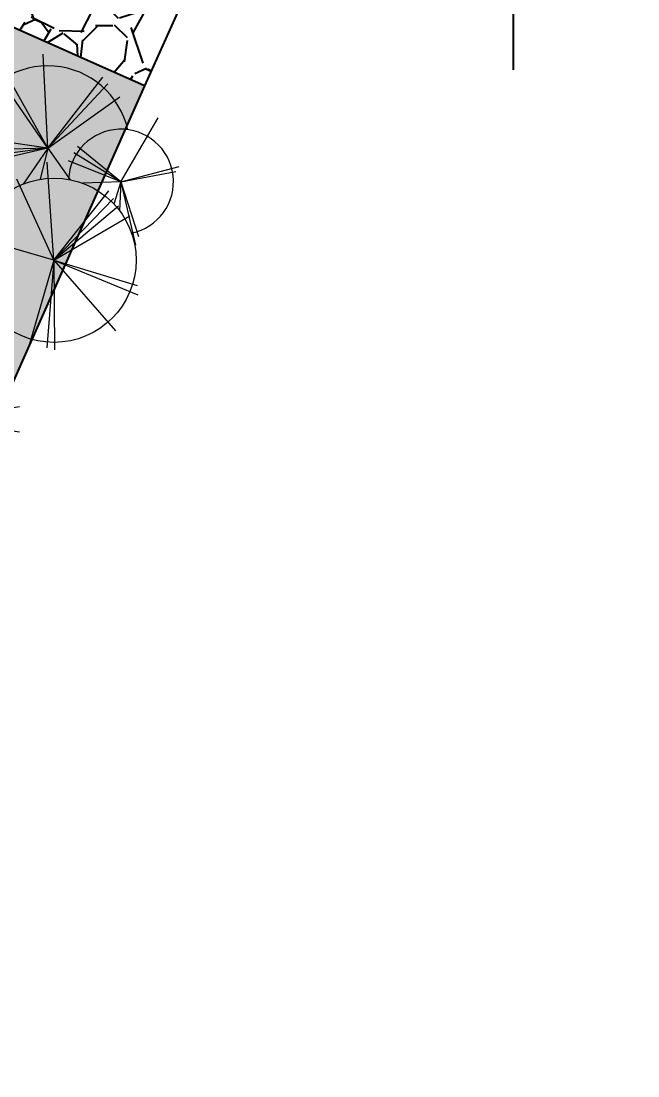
# Model space of a CAD drawing. Header units: millimetres. Extents: x 525387 to 527545, y 2235066 to 2235448.
# Drawn here: x 525553.755 to 525556.342, y 2235244.598 to 2235249.022 of the extents above; entities that cross this region are included whole.
import ezdxf
from ezdxf.enums import TextEntityAlignment as Align

# ---------------------------------------------------------------- set-up
doc = ezdxf.new("R2010")
doc.units = ezdxf.units.MM
doc.layers.add('auxiliar', color=6, linetype='Continuous')
doc.layers.add('Texto', color=7, linetype='Continuous')
doc.layers.add('jardin', color=72, linetype='Continuous', lineweight=5)
doc.layers.add('muro', color=5, linetype='Continuous', lineweight=35)
doc.styles.add('NIVEL', font='romans')

# ---------------------------------------------------------------- blocks, each defined once
blk = doc.blocks.new('Arbo-p12')
at = {"color": 0, "linetype": 'ByBlock', "lineweight": 0}
for p, q in [((0.1654444836079677, 0.2784894576247351), (0.1012380212751178, 0.5282004195085828)), ((-0.09945709401501, 0.1825524877638605), (-0.1356132411272652, 0.4940981494850954)), ((-0.09945709401501, 0.1825524877638605), (-0.1074507220736416, 0.4894871847450658)), ((-0.09945709401501, 0.1825524877638605), (-0.04596247985850208, 0.4867876671657798)), ((0.1654444836079677, 0.2784894576247351), (0.2733940111910297, 0.4590283148584596)), ((0.1654444836079677, 0.2784894576247351), (0.2773408917322135, 0.4382920194160924)), ((-0.09945709401501, 0.1825524877638605), (-0.3403838269256559, 0.4051013730745814)), ((-0.09945709401501, 0.1825524877638605), (-0.4038031262973748, 0.2714040318060841)), ((0.1654444836079677, 0.2784894576247351), (-0.02910967280313285, 0.2589447612715267)), ((0.1654444836079677, 0.2784894576247351), (-0.02305159788099669, 0.2349050050647519)), ((0.1654444836079677, 0.2784894576247351), (-0.01607567987874499, 0.2021488315189971)), ((0.1654444836079677, 0.2784894576247351), (0.07460698168316968, 0.1810547487095855)), ((0.1654444836079677, 0.2784894576247351), (0.2028990161379305, 0.2055873213512632)), ((0.1654444836079677, 0.2784894576247351), (0.2330999254421608, 0.2027623710971878)), ((0.1654444836079677, 0.2784894576247351), (0.3572435578118477, 0.1567404148424138)), ((0.1654444836079677, 0.2784894576247351), (0.3436585484460159, 0.1852775967678375)), ((-0.09945709401501, 0.1825524877638605), (-0.3980144917112823, 0.2385292821627031)), ((0.1912869320984432, -0.08140291117061205), (0.1580292908201565, 0.2263884639274987)), ((0.1912869320984432, -0.08140291117061205), (0.1885154619919192, 0.2180697781140359)), ((0.1912869320984432, -0.08140291117061205), (0.2716595651876356, 0.2152968828428821)), ((0.1912869320984432, -0.08140291117061205), (0.2190016331636822, 0.212523987571728)), ((-0.09945709401501, 0.1825524877638605), (-0.2491042509019152, 0.07191034251168738)), ((-0.09945709401501, 0.1825524877638605), (-0.2183721527725425, 0.05834102786364928)), ((-0.09945709401501, 0.1825524877638605), (-0.2032355424297066, 0.0489319366850588)), ((-0.09945709401501, 0.1825524877638605), (-0.1899574522912311, 0.03883172599978091)), ((-0.09945709401501, 0.1825524877638605), (0.03442190526441326, 0.159203816530546)), ((-0.09945709401501, 0.1825524877638605), (-0.07240588186543039, 0.03245811781874022)), ((-0.09945709401501, 0.1825524877638605), (-0.04203283865625145, 0.08610863659155533)), ((-0.3074832109905653, -0.1018937197444366), (-0.3725427538281328, 0.1157687946434195)), ((0.1912869320984432, -0.08140291117061205), (-0.0664597878082781, 0.1459745010640283)), ((-0.3074832109905653, -0.1018937197444366), (-0.3809867018928431, 0.0853118911108058)), ((-0.3074832109905653, -0.1018937197444366), (-0.3104882755280723, 0.1066058052098178)), ((-0.3074832109905653, -0.1018937197444366), (-0.2578444630142112, 0.1008138822734795)), ((0.1912869320984432, -0.08140291117061205), (0.4601195324312601, 0.06001474765824955)), ((0.1912869320984432, -0.08140291117061205), (0.4850627633899749, 0.03783158548901633)), ((0.1912869320984432, -0.08140291117061205), (-0.09971742908656489, 0.02951289967555382)), ((-0.3074832109905653, -0.1018937197444366), (-0.507343275403616, -0.1674935225602729)), ((-0.3074832109905653, -0.1018937197444366), (-0.4967330011342612, -0.1492454022568394)), ((-0.3074832109905653, -0.1018937197444366), (-0.4226588173356135, -0.3325723143155553)), ((-0.3074832109905653, -0.1018937197444366), (-0.112246912438887, -0.08118529650845765)), ((-0.3074832109905653, -0.1018937197444366), (-0.168457054476695, -0.1474484213565678)), ((-0.3074832109905653, -0.1018937197444366), (-0.193463941107007, -0.1623478726825746)), ((-0.3074832109905653, -0.1018937197444366), (-0.2069262341160077, -0.1728698851188635)), ((0.1912869320984432, -0.08140291117061205), (-0.1052603692996122, -0.242230836897553)), ((0.1912869320984432, -0.08140291117061205), (0.338174847744209, -0.3531466477437188)), ((0.1912869320984432, -0.08140291117061205), (0.388061309661639, -0.3170990092187149)), ((0.1912869320984432, -0.08140291117061205), (0.4130045406203537, -0.3032345328629442)), ((0.1912869320984432, -0.08140291117061205), (0.5183204046682617, -0.1063589686109994)), ((-0.08741089502086342, -0.3119095872141122), (-0.2277341135656372, -0.157430554482322)), ((-0.08741089502086342, -0.3119095872141122), (-0.2619663918384558, -0.1978417966254108)), ((-0.08741089502086342, -0.3119095872141122), (-0.304254691591202, -0.2441712511492324)), ((-0.08741089502086342, -0.3119095872141122), (-0.04879098096027828, -0.2390760849195701)), ((-0.08741089502086342, -0.3119095872141122), (-0.2837221160287666, -0.2681990802747973)), ((-0.08741089502086342, -0.3119095872141122), (-0.02860795749807729, -0.266185138638608)), ((-0.08741089502086342, -0.3119095872141122), (-0.02001231440516832, -0.2759558923497915)), ((-0.08741089502086342, -0.3119095872141122), (-0.01275229881134759, -0.2835568780088644)), ((-0.08741089502086342, -0.3119095872141122), (-0.1539477203546766, -0.4952958347374364)), ((-0.08741089502086342, -0.3119095872141122), (-0.1447490113881557, -0.5142946654390551)), ((-0.08741089502086342, -0.3119095872141122), (0.03946655136610412, -0.5363648118995229))]:
    blk.add_line(p, q, dxfattribs=at)
blk.add_circle((0.1912869320984432, -0.08140291117061205), 0.2872250582012303, dxfattribs=at)
for centre, radius, start, end in [((-0.09945709401501, 0.1825524877638605), 0.2872250582012303, 57.49040998641255, 202.5719847777969), ((0.1654444836079677, 0.2784894576247352), 0.1833465435664465, 326.1895167280852, 222.0247516634134), ((-0.3074832109905652, -0.1018937197444367), 0.1833465435664465, 350.2838044240218, 282.3951209920781), ((-0.09945709401501, 0.1825524877638605), 0.2872250582012303, 265.0692222164591, 270.8897798021474), ((-0.08741089502086331, -0.3119095872141122), 0.1833465435664465, 91.44372134915663, 347.743530791549)]:
    blk.add_arc(centre, radius, start, end, dxfattribs=at)
blk = doc.blocks.new('Arbo-p11')
at = {"color": 0, "linetype": 'ByBlock', "lineweight": 0}
for p, q in [((-0.03849758010914052, 0.1629361482125352), (-0.1328777318256156, 0.4534083873864336)), ((-0.04040424984078574, 0.1629361482125356), (0.05397590187568934, 0.453408387386434)), ((-0.03945091497496268, 0.1627851548033699), (-0.03945091497496268, 0.4682057414846272)), ((-0.03763756430225819, 0.163374348153109), (-0.217159280900016, 0.4104647932102127)), ((-0.04126426564766718, 0.163374348153109), (0.1382574509500902, 0.4104647932102127)), ((-0.03695505189357619, 0.1640568605617892), (-0.2840454969506803, 0.3435785771595471)), ((-0.04194677805634829, 0.1640568605617892), (0.2051436670007558, 0.3435785771595471)), ((-0.03651685195300371, 0.1649168763686711), (-0.3269890911269016, 0.2592970280851462)), ((-0.04238497799692166, 0.1649168763686707), (0.2480872611769762, 0.2592970280851462)), ((-0.03636585854383846, 0.1658702112344946), (-0.341786445225096, 0.1658702112344946)), ((-0.03651685195300371, 0.1668235461003168), (-0.3269890911269024, 0.0724433943838417)), ((-0.03695505189357708, 0.1676835619071991), (-0.2840454969506812, -0.01183815469055874)), ((-0.03763756430225819, 0.1683660743158798), (-0.217159280900016, -0.07872437074122432)), ((-0.03849758010913963, 0.1688042742564531), (-0.1328777318256151, -0.1216679649174452)), ((-0.04253597140608691, 0.1658702112344942), (0.2628846152751703, 0.1658702112344942)), ((-0.04238497799692166, 0.1668235461003172), (0.2480872611769771, 0.07244339438384215)), ((-0.0419467780563474, 0.1676835619071991), (0.2051436670007558, -0.01183815469055874)), ((-0.04126426564766718, 0.1683660743158793), (0.1382574509500902, -0.07872437074122476)), ((-0.04040424984078574, 0.1688042742564527), (0.05397590187568934, -0.1216679649174456)), ((-0.03945091497496268, 0.1689552676656188), (-0.03945091497496268, -0.1364653190156383)), ((0.1960180271041445, -0.1754089437350702), (0.2711393953621688, 0.05579085464273289)), ((-0.2836893419357962, -0.1074223704625676), (-0.3456976836416141, 0.02482332054843036)), ((-0.2841327870895041, -0.1075505428520331), (-0.3022400585782223, 0.03738421471603844)), ((0.1953335022018055, -0.175060160876516), (0.3382228357914097, 0.02161013450439094)), ((-0.2830237911541527, -0.1067990950249508), (-0.41092166024266, -0.03625767233798807)), ((-0.2833072079792969, -0.1071634391877884), (-0.3831468113785281, -0.0005519443799301416)), ((-0.2845941359391124, -0.1075354099496743), (-0.2667433379524853, -0.01465166927093722)), ((0.194790260163509, -0.17451691883822), (0.3914605555444155, -0.03162758524861489)), ((0.1967768288037199, -0.1755291261175752), (0.1967768288037199, -0.02587380216266869)), ((-0.2856515038824312, -0.1067129022877672), (-0.2213026976848658, -0.0765405561602234)), ((-0.2853925726076516, -0.1070950362442666), (-0.236504216537871, -0.06131203611239458)), ((-0.285028228444814, -0.1073784530694117), (-0.2500939734895338, -0.04403954386138023)), ((0.1975356305032954, -0.1754089437350707), (0.1609826787180497, -0.062910525790458)), ((-0.2828517013715308, -0.1059036536696404), (-0.4277864589396019, -0.1240109251583587)), ((-0.2828668342738896, -0.1063650025192488), (-0.4263034345084373, -0.07879873789677308)), ((-0.2829798737609963, -0.105460208515933), (-0.4152255647719942, -0.1674685502217509)), ((-0.2832388050357755, -0.1050780745594337), (-0.3898502998436337, -0.2049176779586645)), ((-0.2836031491986131, -0.1047946577342894), (-0.3541445718855762, -0.2326925268227972)), ((-0.2840372417043147, -0.1046377008540264), (-0.3116035063267912, -0.2480743010885737)), ((-0.2857796762718963, -0.1062694571340594), (-0.1965552848700394, -0.09512230164397431)), ((-0.285764543369537, -0.1058081082844519), (-0.1423279431349898, -0.1333743729069276)), ((-0.2856075864892744, -0.1053740157787499), (-0.1577097174007671, -0.1759154384657121)), ((-0.2853241696641302, -0.1050096716159123), (-0.185484566264899, -0.2116211664237705)), ((-0.2849420357076313, -0.1047507403411331), (-0.222933694001813, -0.2369964313521306)), ((-0.284498590553923, -0.1046225679516676), (-0.2663913190652047, -0.2495573255197391)), ((0.1987633974439327, -0.17451691883822), (0.1013662940220794, -0.1037537810977064)), ((0.1982201554056353, -0.175060160876516), (0.1326960331551021, -0.08487394365613823)), ((0.1944414773049543, -0.1738323939358809), (0.4256412756827566, -0.09871102567785575)), ((0.1991121803024865, -0.1738323939358805), (0.04939654229667245, -0.1251868343137158)), ((0.199232362684991, -0.1730735922363042), (-0.04386549156077259, -0.1730735922363042)), ((0.1991121803024865, -0.1723147905367287), (-0.0320876180753167, -0.2474361587947539)), ((0.1987633974439318, -0.1716302656343892), (0.002093102063025251, -0.3145195992239943)), ((0.1982201554056353, -0.1710870235960928), (0.0553308218160311, -0.3677573189769997)), ((0.1975356305032963, -0.1707382407375385), (0.122414262245272, -0.4019380391153416)), ((0.1943212949224498, -0.1730735922363046), (0.4374191491682133, -0.1730735922363046)), ((0.1944414773049543, -0.1723147905367283), (0.4256412756827574, -0.2474361587947535)), ((0.194790260163509, -0.1716302656343892), (0.3914605555444155, -0.3145195992239943)), ((0.1953335022018055, -0.1710870235960932), (0.3382228357914097, -0.3677573189770001)), ((0.1960180271041445, -0.170738240737539), (0.2711393953621688, -0.4019380391153421)), ((0.1967768288037199, -0.1706180583550335), (0.1967768288037199, -0.4137159126007971))]:
    blk.add_line(p, q, dxfattribs=at)
blk = doc.blocks.new('Nptpl')
at = {"color": 0, "linetype": 'ByBlock'}
for q in [(4.263256414560601e-14, 0.1666666666669414), (-0.166666666666624, 2.747431911605721e-13), (4.263256414560601e-14, -0.1666666666663919), (0.1666666666667093, 2.747431911605721e-13)]:
    blk.add_line((4.263256414560601e-14, 2.747431911605721e-13), q, dxfattribs=at)
at = {"color": 0, "linetype": 'ByBlock', "const_width": 0.08333333333333333}
for points in [[(8.526512829121202e-14, 0.04166666666886461, 0.4142135623846828), (-0.0416666666665814, 5.494863823211441e-13, 1)], [(8.526512829121202e-14, -0.04166666666777037, 0.4142135623829513), (0.04166666666650087, 5.494863823211441e-13, 1)]]:
    blk.add_lwpolyline(points, format="xyb", dxfattribs=at)
at = {"color": 0, "linetype": 'ByBlock'}
blk.add_circle((0, 0), 0.08333333333333333, dxfattribs=at)
at = {"color": 0, "linetype": 'ByBlock', "style": 'NIVEL'}
blk.add_text('N.P.T.', height=0.05, dxfattribs=at).set_placement((0.2646358372095595, 0.07474815208612709), align=Align.RIGHT)
blk.add_attdef('NPT-PLA', (0.2646358372095595, 0.07474815208612709), '', height=0.05, dxfattribs=at)
blk = doc.blocks.new('CAB 5 REC')
at = {"layer": 'muro', "linetype": 'Continuous', "lineweight": -3}
h = blk.add_hatch(dxfattribs=at)
h.set_pattern_fill('GRAVEL', color=41, scale=0.02)
h.set_pattern_definition([(228.0127875, (-1389.268934386724, -50.7631967109628), (-4.064000000319163, -4.571999999716358), [0.06834428800000002, -6.766096727913001]), (184.969741, (-1389.314654386719, -50.81399671081454), (6.095999997588102, 0.5080000289395848), [0.1172809439999997, -11.61080977870476]), (132.5104471, (-1389.43149438675, -50.82415671087801), (5.080000002145499, -5.587999998049193), [0.08269630400000003, -8.18694455882]), (267.273689, (-1389.629614386708, -50.95115671074018), (0.508000001063945, 10.15999999994663), [0.1068009039999997, -10.57328748514756]), (292.83365418, (-1389.634694386739, -51.05783671094105), (-2.540000000212682, 6.095999999911093), [0.1047267399999997, -10.36796154906876]), (357.2736889999999, (-1389.594054386718, -51.15435671107844), (-10.15999999994663, 0.5080000010639457), [0.1068009039999997, -10.57328748514756]), (37.69424047, (-1389.48737438675, -51.15943671064451), (-6.60399999970718, -5.080000000380084), [0.141238732, -13.9826230628494]), (72.25532837, (-1389.37561438675, -51.07307671103626), (3.556000000955859, 11.17599999969577), [0.133343904, -13.201051320381]), (121.42956562, (-1389.334974386729, -50.94607671070844), (-4.064000000576625, 6.603999999645205), [0.1071626, -10.6091091397424]), (175.2363583, (-1389.390854386729, -50.85463671106845), (5.587999999919906, -0.5080000008778514), [0.1223426559999997, -5.994787389999982]), (222.3974378, (-1389.512774386734, -50.84447671100497), (-6.095999999804933, -5.5880000002128), [0.158215584, -15.6633545024354]), (138.81407483, (-1389.126694386709, -50.95623671077192), (-3.555999999786702, 3.048000000247837), [0.054000908, -5.346113164868801]), (171.4692344, (-1389.16733438673, -50.9206767110154), (6.604000000177932, -1.015999998847469), [0.102736396, -10.170927799408]), (225, (-1389.268934386724, -50.90543671092018), (-7.105427357601003e-17, -0.508000000000048), [0.07184186800000002, -0.6465786216856001]), (203.19859051, (-1389.304494386713, -50.84447671100497), (2.540000000069218, 1.015999999821867), [0.03868826399999985, -3.830124473778791]), (291.80140949, (-1389.340054386761, -50.85971671063453), (-0.5080000001062992, 1.523999999964575), [0.05471312400000002, -2.680950598]), (30.96375653, (-1389.31973438675, -50.91051671095192), (1.524000000037277, 1.015999999944225), [0.08886393199999972, -2.873259630581991]), (161.56505118, (-1389.24353438674, -50.86479671066627), (1.016000000026517, -0.5079999999467508), [0.06425742800000002, -1.5421796233656]), (16.389540334, (-1389.634694386739, -50.85971671063453), (5.08000000000003, 1.524000000000049), [0.09001760000000003, -8.911765334507802]), (70.34617594, (-1389.548334386724, -50.83431671094149), (-2.032000000185863, -5.587999999934083), [0.075519788, -7.476443135640001]), (293.19859051, (-1389.24353438674, -50.7631967109628), (-1.015999999822653, 2.540000000071057), [0.07737601999999971, -3.79143671777879]), (343.6104596700001, (-1389.213054386724, -50.83431671094149), (-5.080000000106459, 1.523999999644572), [0.09001759999999973, -8.911765334507962]), (339.44395478, (-1389.634694386739, -51.17467671073973), (-2.539999999999973, 1.016000000000042), [0.0868070399999997, -4.253546862621183]), (294.7751406, (-1389.553414386755, -51.20515671093017), (-2.540000003023386, 5.587999998625452), [0.072734424, -7.200718676144002]), (66.80140949, (-1389.238454386708, -51.27119671087712), (1.01599999984046, 2.540000000063861), [0.07737602000000002, -3.7914367177788]), (17.35402464, (-1389.207974386751, -51.20007671089843), (-6.603999999868606, -2.032000000426493), [0.08515654800000004, -8.430475196040002]), (69.44395478, (-1389.48737438675, -51.27119671087712), (-1.016000000017692, -2.539999999992927), [0.04340352, -4.296950382621201]), (101.309932474, (-1389.268934386724, -51.27119671087712), (-0.50800000000008, 2.032000000000074), [0.02590292, -2.564398992905201]), (165.963756532, (-1389.274014386756, -51.24579671071842), (1.523999999999903, -0.507999999999973), [0.10472674, -1.9898109178138]), (186.00900596, (-1389.37561438675, -51.22039671102539), (5.079999999973075, 0.5080000002658708), [0.0970533999999997, -9.608272972667363]), (303.69006753, (-1389.31973438675, -50.95623671077192), (-0.5080000000705939, 1.015999999964741), [0.073264776, -1.758355271936]), (353.15722659, (-1389.279094386729, -51.01719671068713), (8.636000000053137, -1.015999999547879), [0.127911352, -12.6632018130062]), (60.9453959, (-1389.152094386751, -51.03243671078235), (-2.032000000055938, -3.555999999968051), [0.05230164800000001, -5.177878463622001]), (90, (-1389.126694386709, -50.98671671096236), (-0.5080000000000001, 0.5080000000000001), [0.03048000000000001, -0.4775200000000001]), (120.25643716, (-1389.385774386756, -51.20515671093017), (2.031999999751434, -3.55600000014196), [0.07057339200000001, -6.986788154640001]), (48.01278749999999, (-1389.421334386745, -51.14419671101496), (4.064000000335069, 4.571999999702042), [0.136688576, -6.697752439913001]), (0, (-1389.329894386756, -51.04259671084583), (0.5080000000000001, 0.5080000000000001), [0.13208, -0.3759200000000001]), (325.3048465, (-1389.197814386745, -51.04259671084583), (5.080000001924307, -3.555999997250916), [0.08032191200000001, -7.951863344828002]), (254.0546040999999, (-1389.13177438674, -51.08831671066582), (-0.5079999999645114, -2.03200000000895), [0.073965816, -3.624330007754401]), (207.64597536, (-1389.152094386751, -51.15943671064451), (-9.652000000354672, -5.079999999326152), [0.1204290199999997, -11.92249288458756]), (175.42607874, (-1389.258774386719, -51.21531671099365), (-6.603999999999767, 0.5079999999998956), [0.127405892, -12.613169291248])])
h.paths.add_polyline_path([(3.395000000018626, 0.25), (3.79500000004191, 0.25), (3.79500000004191, -1.100000000093132), (3.395000000018626, -1.100000000093132)])
blk.add_lwpolyline([(3.395000000018626, 0.25), (3.79500000004191, 0.25), (3.79500000004191, -1.100000000093132), (3.395000000018626, -1.100000000093132)], close=True, dxfattribs=at)

msp = doc.modelspace()

# ---------------------------------------------------------------- hatches: boundary and pattern name
at = {"layer": 'jardin'}
h = msp.add_hatch(dxfattribs=at)
h.set_pattern_fill('GRASS', color=72, scale=0.025)
h.set_pattern_definition([(90, (-1981.939004174666, -211.1523106675595), (-0.449012806, 0.449012806), [0.1190625, -0.778963112]), (45, (-1981.939004174666, -211.1523106675595), (-0.4490128060534577, 0.4490128060534577), [0.1190625, -0.5159375]), (135, (-1981.939004174666, -211.1523106675595), (-0.4490128060534577, -0.4490128060534576), [0.1190625, -0.5159375])])
edge = h.paths.add_edge_path()
edge.add_arc((525534.33198444, 2235264.983090983), 12.33508611799965, 300.9244770434759, 326.93233478440294, ccw=False)
edge.add_arc((525534.0685278149, 2235264.820737298), 12.33508609736039, 276.35410087842627, 302.361958663767, ccw=False)
edge.add_line((525535.4336863093, 2235252.561426905), (525544.6900872417, 2235229.324907111))
edge.add_line((525544.6900872417, 2235229.324907111), (525558.3327801464, 2235228.88323211))
edge.add_line((525558.3327801464, 2235228.88323211), (525569.7439555284, 2235229.391589482))
edge.add_line((525569.7439555284, 2235229.391589482), (525566.1994005346, 2235240.028992955))
edge.add_line((525566.1994005346, 2235240.028992955), (525565.1821617453, 2235239.067708179))
edge.add_line((525565.1821617453, 2235239.067708179), (525563.1492080349, 2235237.146578676))
edge.add_line((525563.1492080349, 2235237.146578676), (525562.888237517, 2235236.899963045))
edge.add_line((525562.888237517, 2235236.899963045), (525562.4378630453, 2235236.474361773))
edge.add_line((525562.4378630453, 2235236.474361773), (525555.3066191786, 2235229.735377545))
edge.add_line((525555.3066191786, 2235229.735377545), (525544.2575035385, 2235236.351095454))
edge.add_line((525544.2575035385, 2235236.351095454), (525550.9966858928, 2235244.465970806))
edge.add_line((525550.9966858928, 2235244.465970806), (525551.580098444, 2235245.168477413))
edge.add_line((525551.580098444, 2235245.168477413), (525552.4965643394, 2235244.760440507))
edge.add_line((525552.4965643394, 2235244.760440507), (525553.9425050421, 2235248.008076498))
edge.add_line((525553.9425050421, 2235248.008076498), (525554.2730577779, 2235248.750510098))
edge.add_line((525554.2730577779, 2235248.750510098), (525553.1768032286, 2235249.23859407))
edge.add_line((525553.1768032286, 2235249.23859407), (525551.8162691575, 2235246.182784515))
edge.add_line((525551.8162691575, 2235246.182784515), (525550.3317577888, 2235246.843731559))
edge.add_line((525550.3317577888, 2235246.843731559), (525550.3114209566, 2235246.798054286))
edge.add_line((525550.3114209566, 2235246.798054286), (525544.6520068467, 2235249.31778779))
edge.add_line((525544.6520068467, 2235249.31778779), (525551.0967489562, 2235263.792915566))
edge.add_line((525551.0967489562, 2235263.792915566), (525555.4086835164, 2235261.873118611))
edge.add_line((525555.4086835164, 2235261.873118611), (525554.9002627126, 2235260.731186789))
edge.add_line((525554.9002627126, 2235260.731186789), (525561.112371824, 2235257.965377617))
edge.add_line((525561.112371824, 2235257.965377617), (525561.6604990985, 2235257.72133563))
edge.add_line((525561.6604990985, 2235257.72133563), (525561.9858884133, 2235258.452171998))
edge.add_line((525561.9858884133, 2235258.452171998), (525558.0433018511, 2235260.207524628))
edge.add_line((525558.0433018511, 2235260.207524628), (525558.7449225605, 2235261.783390543))
edge.add_line((525558.7449225605, 2235261.783390543), (525550.4916810377, 2235265.457970416))
edge.add_line((525550.4916810377, 2235265.457970416), (525547.0854184985, 2235266.784781238))
edge.add_line((525547.0854184985, 2235266.784781238), (525546.9913973913, 2235266.526360577))
edge.add_arc((525538.862284267, 2235264.345332306), 8.416612412572652, -46.375815577726485, 15.018667682271882, ccw=False)

# ---------------------------------------------------------------- linework, layer by layer
at = {"layer": 'auxiliar'}
msp.add_line((525554.2730577779, 2235248.750510098), (525552.4965643394, 2235244.760440507), dxfattribs=at)

# ---------------------------------------------------------------- block references
at = {"layer": 'jardin', "linetype": 'Continuous', "lineweight": 0, "xscale": 1.200000000000004, "yscale": 1.200000000000004, "zscale": 1.200000000000004, "rotation": 315.4140059053375}
msp.add_blockref('Arbo-p12', (525553.7976502888, 2235248.250082885), dxfattribs=at)
at = {"layer": 'jardin', "color": 114, "linetype": 'Continuous', "lineweight": 0, "true_color": 0x139b48, "xscale": 1.125, "yscale": 1.125, "zscale": 1.125, "rotation": 315.4140059053375}
msp.add_blockref('Arbo-p11', (525553.3126985689, 2235247.18648205), dxfattribs=at)
at = {"layer": 'muro', "rotation": 66}
msp.add_blockref('CAB 5 REC', (525551.8872868712, 2235246.096433577), dxfattribs=at)
at = {"layer": 'Texto', "lineweight": -3, "ltscale": 0.35}
ref = msp.add_blockref('Nptpl', (525555.8189400875, 2235249.416491578), dxfattribs=dict(at, xscale=3.589483064943671, yscale=3.589483064943671, zscale=3.589483064943671))
ref.add_attrib('NPT-PLA', '-0.02', (525556.7688459435, 2235249.684798805), dxfattribs={"layer": '0', "color": 0, "linetype": 'ByBlock', "ltscale": 0.35, "height": 0.192, "style": 'NIVEL'})

doc.saveas('drawing.dxf')
